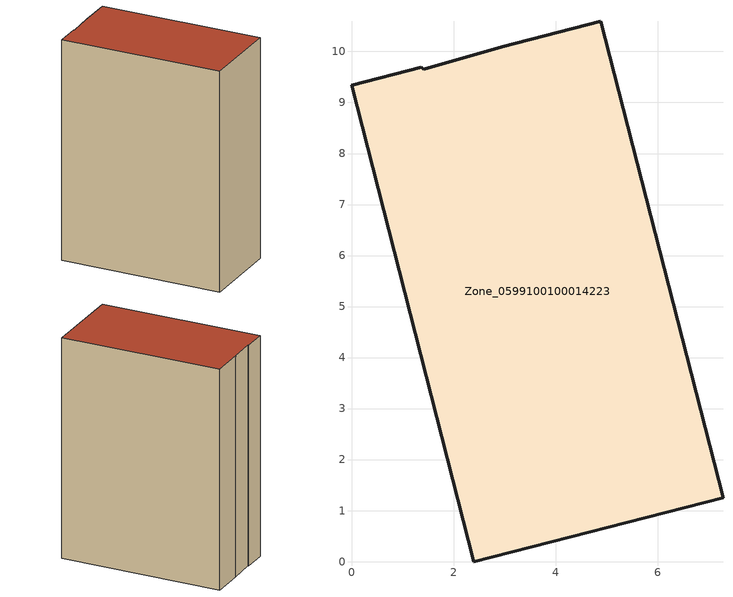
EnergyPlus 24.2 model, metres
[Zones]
Zone_0599100100014223
 floor ground (C_G): 1.42,9.65 2.96,10.09 4.89,10.59 7.28,1.25 2.39,0 0,9.34 1.37,9.69 z3.44
 wall outside (C_F): 1.37,9.69 0,9.34 2.39,0 7.28,1.25 4.89,10.59 2.96,10.09 1.42,9.65 1.37,9.69 z3.44:16.66
 roof outside (C_R): 2.96,10.09 1.42,9.65 1.37,9.69 0,9.34 2.39,0 7.28,1.25 4.89,10.59 z16.66
[BUILDING]
Pand.0599100100014223: North Axis=0; Terrain=City; Loads Convergence Tolerance Value=0.04; Temperature Convergence Tolerance Value=0.4; Solar Distribution=FullExterior; Maximum Number of Warmup Days=25; Minimum Number of Warmup Days=1
[Site:Location]
Rotterdam.The.Hague.AP_ZH_NLD Design_Conditions: Latitude=51.96; Longitude=4.45; Time Zone=1; Elevation=-4.5
[SITE:GROUNDTEMPERATURE:BUILDINGSURFACE]
18, 18, 18, 18, 18, 18, 18, 18, 18, 18, 18, 18
[MATERIAL] Thermal Absorptance=0.9; Solar Absorptance=0.7; Visible Absorptance=0.7
Name | Roughness | Thickness | Conductivity | Density | Specific Heat
G.TI.2015-2018 | MediumSmooth | 0.15 | 0.0428571 | 540 | 1210
F.TI.2015-2018 | Rough | 0.3 | 0.0666667 | 1920 | 840
R.TI.2015-2018 | MediumRough | 0.2 | 0.0333333 | 1500 | 1000
[CONSTRUCTION]
C_G: G.TI.2015-2018
C_F: F.TI.2015-2018
C_R: R.TI.2015-2018
[ZONE]
Zone_0599100100014223: Type=1; Multiplier=1; Ceiling Height=Autocalculate; Volume=Autocalculate; Floor Area=autocalculate; Part of Total Floor Area=Yes
[ZONEINFILTRATION:DESIGNFLOWRATE]
Infil_Zone_0599100100014223: Zone or ZoneList or Space or SpaceList=Zone_0599100100014223; Schedule=AlwaysOn; Design Flow Rate Calculation Method=Flow/Area; Flow Rate per Floor Area=0.0015; Constant Term Coefficient=1; Temperature Term Coefficient=0; Velocity Term Coefficient=0; Velocity Squared Term Coefficient=0
[HVACTEMPLATE:ZONE:IDEALLOADSAIRSYSTEM]
Zone_0599100100014223: Maximum Heating Supply Air Temperature=50; Minimum Cooling Supply Air Temperature=13; Maximum Heating Supply Air Humidity Ratio=0.0156; Minimum Cooling Supply Air Humidity Ratio=0.0077; Heating Limit=NoLimit; Cooling Limit=NoLimit; Dehumidification Control Type=ConstantSensibleHeatRatio; Cooling Sensible Heat Ratio=0.7; Dehumidification Setpoint=60; Humidification Control Type=None; Humidification Setpoint=30; Outdoor Air Method=None; Outdoor Air Flow Rate per Person=0.00944; Outdoor Air Flow Rate per Zone Floor Area=0; Outdoor Air Flow Rate per Zone=0; Demand Controlled Ventilation Type=None; Outdoor Air Economizer Type=NoEconomizer; Heat Recovery Type=None; Sensible Heat Recovery Effectiveness=0.7; Latent Heat Recovery Effectiveness=0.65
[ZONECONTROL:THERMOSTAT]
ThermostatControl_Zone_0599100100014223: Zone or ZoneList=Zone_0599100100014223; Control Type Schedule=DualSetpointControlType; Control 1=Thermostat_Zone_0599100100014223; Temperature Difference Between Cutout And Setpoint=0
[THERMOSTATSETPOINT:DUALSETPOINT]
Thermostat_Zone_0599100100014223: Heating Setpoint Temperature Schedule=HeatingSetpoint_Zone_0599100100014223; Cooling Setpoint Temperature Schedule=CoolingSetpoint_Zone_0599100100014223
[SCHEDULE:COMPACT]
HeatingSetpoint_Zone_0599100100014223: Through: 12/31, For: AllDays, Until: 24:00, 21
CoolingSetpoint_Zone_0599100100014223: Through: 12/31, For: AllDays, Until: 24:00, 24
DualSetpointControlType: Through: 12/31, For: AllDays, Until: 24:00, 4
AlwaysOn: Through: 12/31, For: AllDays, Until: 24:00, 1
